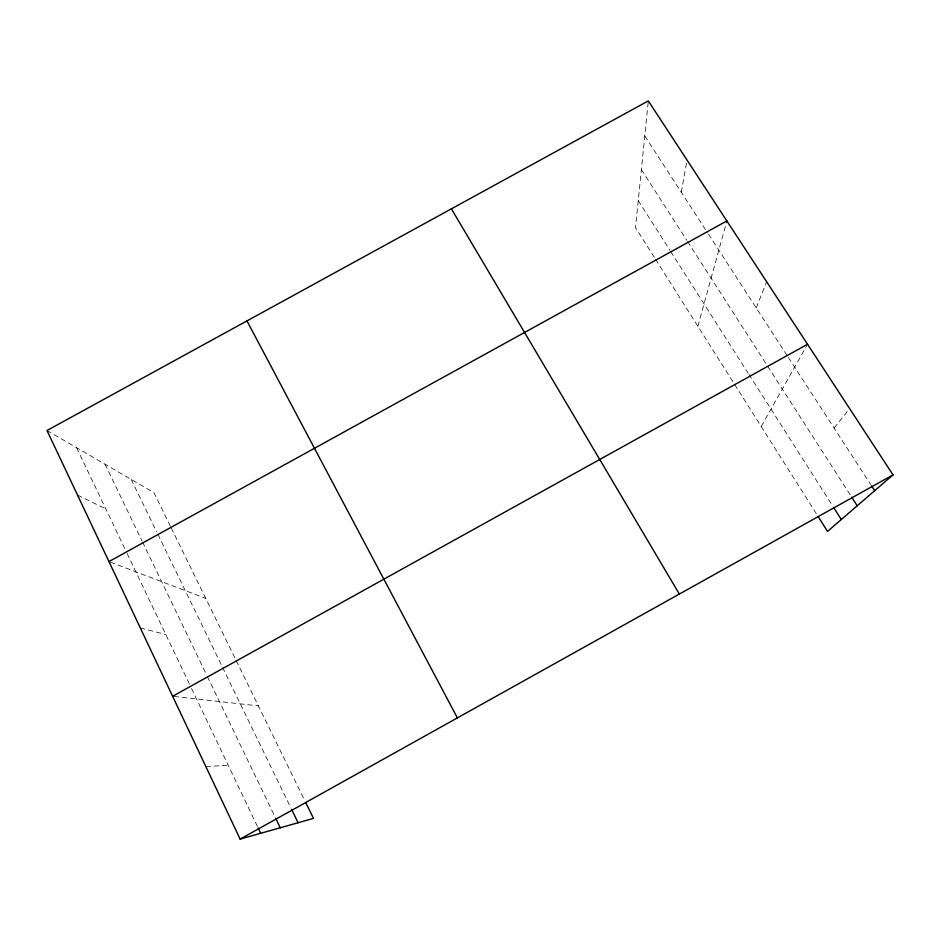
<?xml version="1.0" encoding="UTF-8"?>
<svg xmlns="http://www.w3.org/2000/svg" width="940" height="940" viewBox="0 0 940 940"><rect width="100%" height="100%" fill="white"/><g stroke="black" fill="none" stroke-linecap="round" stroke-linejoin="round"><path stroke-width="0.7" stroke-dasharray="4.7 3.53" d="M648.177 102.354L635.522 227.597L654.792 258.089M681.312 192.265L687.034 160.07M697.891 326.286L726.867 220.947M756.23 307.885L766.629 281.73M761.236 426.513L806.826 345.532M834.121 428.076L849.654 408.618M205.883 766.641L228.185 765.195M174.041 696.458L258.394 705.87M140.342 627.967L165.792 634.524M110.297 562.085L205.766 598.416M77.527 495.098L105.821 508.904M47 430.508L153.972 492.642L170.61 526.623M644.781 135.889L707.655 232.909M708.455 234.142L787.591 356.284M788.378 357.494L870.71 484.558M641.386 169.564L686.799 240.299M687.575 241.521L850.911 495.921M638.248 200.561L669.985 250.404M670.749 251.614L748.17 373.227M748.957 374.461L832.805 506.155M655.556 259.311L733.893 383.25M734.669 384.484L816.613 514.145M171.256 527.928L235.576 659.293M236.21 660.585L304.619 800.281M131.189 479.412L156.616 531.723M157.885 534.331L221.934 666.084M222.569 667.388L291.095 808.353M105.033 464.219L141.881 540.664M142.516 541.981L206.683 675.12M207.329 676.436L275.232 817.33M76.598 447.698L126.465 552.156M127.088 553.46L190.914 687.128M191.537 688.444L257.572 826.754"/><path stroke-width="1.41" d="M305.888 802.866L313.49 818.388L240.135 839.103L47 430.508L648.318 100.897L893 474.876L827.529 531.417L818.176 516.612M240.135 839.103L893 474.876M172.631 696.293L807.542 344.263M108.958 561.568L726.867 220.947M871.509 485.78L874.682 490.692M851.699 497.154L857.233 505.767M833.58 507.377L841.312 519.514M451.4 208.833L679.35 594.068M246.962 320.904L457.38 717.902M291.729 809.657L298.086 822.747M275.855 818.634L280.261 827.776M258.195 828.058L260.697 833.298"/></g></svg>
